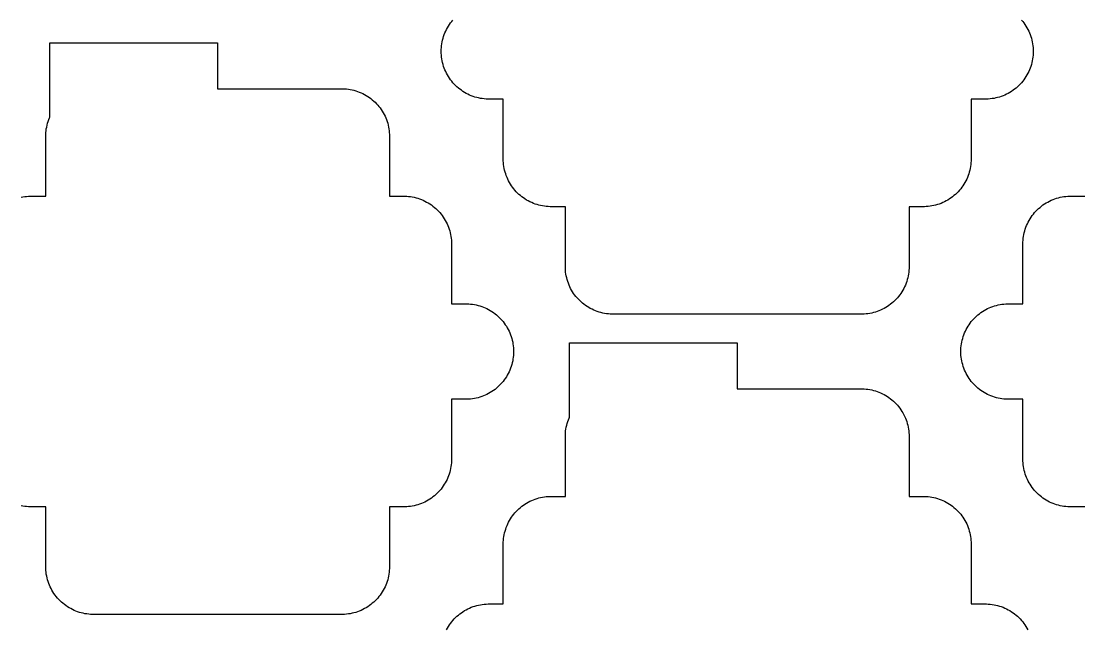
# Model space of a CAD drawing. Extents: x -49 to 54, y -38 to 38.
# Drawn here: x -31.99 to -20.87, y -1.33 to 5.03 of the extents above; entities that cross this region are included whole.
import ezdxf

# ---------------------------------------------------------------- set-up
doc = ezdxf.new("R2010")
doc.units = 0
doc.layers.add('CONDUCTIVE_LAYER_BACK_LAYER', color=2, linetype='CONTINUOUS')

msp = doc.modelspace()

# ---------------------------------------------------------------- linework, layer by layer
at = {"layer": 'CONDUCTIVE_LAYER_BACK_LAYER'}
for points in [[(-21.511, 5.041), (-21.498, 5.026), (-21.486, 5.01), (-21.475, 4.994), (-21.464, 4.977), (-21.454, 4.96), (-21.444, 4.942), (-21.435, 4.925), (-21.427, 4.906), (-21.42, 4.888), (-21.413, 4.869), (-21.408, 4.85), (-21.403, 4.831), (-21.398, 4.812), (-21.395, 4.792), (-21.392, 4.772), (-21.39, 4.753), (-21.389, 4.733), (-21.388, 4.713), (-21.389, 4.693), (-21.39, 4.673), (-21.392, 4.653), (-21.395, 4.634), (-21.398, 4.614), (-21.403, 4.595), (-21.408, 4.575), (-21.413, 4.556), (-21.42, 4.538), (-21.427, 4.519), (-21.435, 4.501), (-21.444, 4.483), (-21.454, 4.466), (-21.464, 4.449), (-21.475, 4.432), (-21.486, 4.416), (-21.498, 4.4), (-21.511, 4.385), (-21.524, 4.37), (-21.538, 4.356), (-21.553, 4.342), (-21.568, 4.329), (-21.583, 4.317), (-21.599, 4.305), (-21.616, 4.294), (-21.633, 4.283), (-21.65, 4.273), (-21.668, 4.264), (-21.686, 4.256), (-21.704, 4.248), (-21.723, 4.241), (-21.741, 4.235), (-21.761, 4.229), (-21.78, 4.225), (-21.799, 4.221), (-21.819, 4.218), (-21.839, 4.215), (-21.859, 4.214), (-21.878, 4.213), (-22.038, 4.213), (-22.038, 3.587), (-22.039, 3.567), (-22.04, 3.547), (-22.042, 3.527), (-22.045, 3.508), (-22.048, 3.488), (-22.053, 3.469), (-22.058, 3.45), (-22.063, 3.431), (-22.07, 3.412), (-22.077, 3.393), (-22.085, 3.375), (-22.094, 3.357), (-22.104, 3.34), (-22.114, 3.323), (-22.125, 3.306), (-22.136, 3.29), (-22.148, 3.274), (-22.161, 3.259), (-22.174, 3.244), (-22.188, 3.23), (-22.203, 3.216), (-22.218, 3.203), (-22.233, 3.191), (-22.249, 3.179), (-22.266, 3.168), (-22.283, 3.157), (-22.3, 3.147), (-22.318, 3.138), (-22.336, 3.13), (-22.354, 3.122), (-22.373, 3.115), (-22.391, 3.109), (-22.411, 3.104), (-22.43, 3.099), (-22.449, 3.095), (-22.469, 3.092), (-22.489, 3.089), (-22.509, 3.088), (-22.528, 3.087), (-22.688, 3.087), (-22.688, 2.461), (-22.689, 2.441), (-22.69, 2.421), (-22.692, 2.402), (-22.695, 2.382), (-22.698, 2.362), (-22.703, 2.343), (-22.708, 2.324), (-22.713, 2.305), (-22.72, 2.286), (-22.727, 2.267), (-22.735, 2.249), (-22.744, 2.231), (-22.754, 2.214), (-22.764, 2.197), (-22.775, 2.18), (-22.786, 2.164), (-22.798, 2.148), (-22.811, 2.133), (-22.824, 2.118), (-22.838, 2.104), (-22.853, 2.09), (-22.868, 2.077), (-22.883, 2.065), (-22.899, 2.053), (-22.916, 2.042), (-22.933, 2.031), (-22.95, 2.022), (-22.968, 2.013), (-22.986, 2.004), (-23.004, 1.996), (-23.023, 1.989), (-23.041, 1.983), (-23.061, 1.978), (-23.08, 1.973), (-23.099, 1.969), (-23.119, 1.966), (-23.139, 1.964), (-23.159, 1.962), (-23.178, 1.961), (-25.798, 1.961), (-25.818, 1.962), (-25.838, 1.964), (-25.858, 1.966), (-25.877, 1.969), (-25.897, 1.973), (-25.916, 1.978), (-25.935, 1.983), (-25.954, 1.989), (-25.973, 1.996), (-25.991, 2.004), (-26.009, 2.013), (-26.027, 2.022), (-26.044, 2.031), (-26.061, 2.042), (-26.077, 2.053), (-26.093, 2.065), (-26.109, 2.077), (-26.124, 2.09), (-26.138, 2.104), (-26.152, 2.118), (-26.166, 2.133), (-26.178, 2.148), (-26.191, 2.164), (-26.202, 2.18), (-26.213, 2.197), (-26.223, 2.214), (-26.233, 2.231), (-26.241, 2.249), (-26.249, 2.267), (-26.257, 2.286), (-26.263, 2.305), (-26.269, 2.324), (-26.274, 2.343), (-26.279, 2.362), (-26.282, 2.382), (-26.285, 2.402), (-26.287, 2.421), (-26.288, 2.441), (-26.288, 2.461), (-26.288, 3.087), (-26.448, 3.087), (-26.468, 3.088), (-26.488, 3.089), (-26.508, 3.092), (-26.527, 3.095), (-26.547, 3.099), (-26.566, 3.104), (-26.585, 3.109), (-26.604, 3.115), (-26.623, 3.122), (-26.641, 3.13), (-26.659, 3.138), (-26.677, 3.147), (-26.694, 3.157), (-26.711, 3.168), (-26.727, 3.179), (-26.743, 3.191), (-26.759, 3.203), (-26.774, 3.216), (-26.788, 3.23), (-26.802, 3.244), (-26.816, 3.259), (-26.828, 3.274), (-26.841, 3.29), (-26.852, 3.306), (-26.863, 3.323), (-26.873, 3.34), (-26.883, 3.357), (-26.891, 3.375), (-26.899, 3.393), (-26.907, 3.412), (-26.913, 3.431), (-26.919, 3.45), (-26.924, 3.469), (-26.929, 3.488), (-26.932, 3.508), (-26.935, 3.527), (-26.937, 3.547), (-26.938, 3.567), (-26.938, 3.587), (-26.938, 4.213), (-27.098, 4.213), (-27.118, 4.214), (-27.138, 4.215), (-27.158, 4.218), (-27.177, 4.221), (-27.197, 4.225), (-27.216, 4.229), (-27.235, 4.235), (-27.254, 4.241), (-27.273, 4.248), (-27.291, 4.256), (-27.309, 4.264), (-27.327, 4.273), (-27.344, 4.283), (-27.361, 4.294), (-27.377, 4.305), (-27.393, 4.317), (-27.409, 4.329), (-27.424, 4.342), (-27.438, 4.356), (-27.452, 4.37), (-27.466, 4.385), (-27.478, 4.4), (-27.491, 4.416), (-27.502, 4.432), (-27.513, 4.449), (-27.523, 4.466), (-27.533, 4.483), (-27.541, 4.501), (-27.549, 4.519), (-27.557, 4.538), (-27.563, 4.556), (-27.569, 4.575), (-27.574, 4.595), (-27.579, 4.614), (-27.582, 4.634), (-27.585, 4.653), (-27.587, 4.673), (-27.588, 4.693), (-27.588, 4.713), (-27.588, 4.733), (-27.587, 4.753), (-27.585, 4.772), (-27.582, 4.792), (-27.579, 4.812), (-27.574, 4.831), (-27.569, 4.85), (-27.563, 4.869), (-27.557, 4.888), (-27.549, 4.906), (-27.541, 4.925), (-27.533, 4.942), (-27.523, 4.96), (-27.513, 4.977), (-27.502, 4.994), (-27.491, 5.01), (-27.478, 5.026), (-27.466, 5.041)], [(-31.989, 3.185), (-31.969, 3.189), (-31.95, 3.192), (-31.93, 3.194), (-31.91, 3.196), (-31.89, 3.197), (-31.73, 3.197), (-31.73, 3.823), (-31.73, 3.842), (-31.729, 3.862), (-31.727, 3.882), (-31.724, 3.902), (-31.72, 3.921), (-31.716, 3.941), (-31.711, 3.96), (-31.705, 3.979), (-31.699, 3.998), (-31.691, 4.016), (-31.687, 4.025), (-31.687, 4.803), (-29.93, 4.803), (-29.93, 4.322), (-28.62, 4.322), (-28.6, 4.322), (-28.581, 4.32), (-28.561, 4.318), (-28.541, 4.315), (-28.522, 4.311), (-28.502, 4.306), (-28.483, 4.301), (-28.464, 4.294), (-28.446, 4.287), (-28.427, 4.28), (-28.409, 4.271), (-28.392, 4.262), (-28.375, 4.252), (-28.358, 4.242), (-28.341, 4.231), (-28.325, 4.219), (-28.31, 4.206), (-28.295, 4.193), (-28.28, 4.18), (-28.266, 4.165), (-28.253, 4.151), (-28.24, 4.135), (-28.228, 4.12), (-28.217, 4.103), (-28.206, 4.087), (-28.196, 4.07), (-28.186, 4.052), (-28.177, 4.034), (-28.169, 4.016), (-28.162, 3.998), (-28.155, 3.979), (-28.149, 3.96), (-28.144, 3.941), (-28.14, 3.921), (-28.137, 3.902), (-28.134, 3.882), (-28.132, 3.862), (-28.131, 3.842), (-28.13, 3.823), (-28.13, 3.197), (-27.97, 3.197), (-27.95, 3.196), (-27.931, 3.194), (-27.911, 3.192), (-27.891, 3.189), (-27.872, 3.185), (-27.852, 3.18), (-27.833, 3.175), (-27.814, 3.168), (-27.796, 3.162), (-27.777, 3.154), (-27.759, 3.145), (-27.742, 3.136), (-27.725, 3.126), (-27.708, 3.116), (-27.691, 3.105), (-27.675, 3.093), (-27.66, 3.08), (-27.645, 3.067), (-27.63, 3.054), (-27.616, 3.04), (-27.603, 3.025), (-27.59, 3.01), (-27.578, 2.994), (-27.567, 2.978), (-27.556, 2.961), (-27.546, 2.944), (-27.536, 2.926), (-27.527, 2.909), (-27.519, 2.89), (-27.512, 2.872), (-27.505, 2.853), (-27.499, 2.834), (-27.494, 2.815), (-27.49, 2.796), (-27.487, 2.776), (-27.484, 2.756), (-27.482, 2.736), (-27.481, 2.717), (-27.48, 2.697), (-27.48, 2.071), (-27.32, 2.071), (-27.3, 2.07), (-27.281, 2.068), (-27.261, 2.066), (-27.241, 2.063), (-27.222, 2.059), (-27.202, 2.054), (-27.183, 2.049), (-27.164, 2.043), (-27.146, 2.036), (-27.127, 2.028), (-27.109, 2.02), (-27.092, 2.01), (-27.075, 2.001), (-27.058, 1.99), (-27.041, 1.979), (-27.025, 1.967), (-27.01, 1.955), (-26.995, 1.942), (-26.98, 1.928), (-26.966, 1.914), (-26.953, 1.899), (-26.94, 1.884), (-26.928, 1.868), (-26.917, 1.852), (-26.906, 1.835), (-26.896, 1.818), (-26.886, 1.801), (-26.877, 1.783), (-26.869, 1.765), (-26.862, 1.746), (-26.855, 1.727), (-26.849, 1.708), (-26.844, 1.689), (-26.84, 1.67), (-26.837, 1.65), (-26.834, 1.63), (-26.832, 1.611), (-26.831, 1.591), (-26.83, 1.571), (-26.831, 1.551), (-26.832, 1.531), (-26.834, 1.511), (-26.837, 1.492), (-26.84, 1.472), (-26.844, 1.453), (-26.849, 1.434), (-26.855, 1.415), (-26.862, 1.396), (-26.869, 1.377), (-26.877, 1.359), (-26.886, 1.341), (-26.896, 1.324), (-26.906, 1.307), (-26.917, 1.29), (-26.928, 1.274), (-26.94, 1.258), (-26.953, 1.243), (-26.966, 1.228), (-26.98, 1.214), (-26.995, 1.2), (-27.01, 1.187), (-27.025, 1.175), (-27.041, 1.163), (-27.058, 1.152), (-27.075, 1.141), (-27.092, 1.131), (-27.109, 1.122), (-27.127, 1.114), (-27.146, 1.106), (-27.164, 1.099), (-27.183, 1.093), (-27.202, 1.088), (-27.222, 1.083), (-27.241, 1.079), (-27.261, 1.076), (-27.281, 1.073), (-27.3, 1.072), (-27.32, 1.071), (-27.48, 1.071), (-27.48, 0.445), (-27.481, 0.425), (-27.482, 0.405), (-27.484, 0.386), (-27.487, 0.366), (-27.49, 0.346), (-27.494, 0.327), (-27.499, 0.308), (-27.505, 0.289), (-27.512, 0.27), (-27.519, 0.251), (-27.527, 0.233), (-27.536, 0.215), (-27.546, 0.198), (-27.556, 0.181), (-27.567, 0.164), (-27.578, 0.148), (-27.59, 0.132), (-27.603, 0.117), (-27.616, 0.102), (-27.63, 0.088), (-27.645, 0.074), (-27.66, 0.061), (-27.675, 0.049), (-27.691, 0.037), (-27.708, 0.026), (-27.725, 0.015), (-27.742, 0.006), (-27.759, -0.004), (-27.777, -0.012), (-27.796, -0.02), (-27.814, -0.027), (-27.833, -0.033), (-27.852, -0.038), (-27.872, -0.043), (-27.891, -0.047), (-27.911, -0.05), (-27.931, -0.052), (-27.95, -0.054), (-27.97, -0.055), (-28.13, -0.055), (-28.13, -0.681), (-28.131, -0.701), (-28.132, -0.72), (-28.134, -0.74), (-28.137, -0.76), (-28.14, -0.78), (-28.144, -0.799), (-28.149, -0.818), (-28.155, -0.837), (-28.162, -0.856), (-28.169, -0.874), (-28.177, -0.893), (-28.186, -0.91), (-28.196, -0.928), (-28.206, -0.945), (-28.217, -0.962), (-28.228, -0.978), (-28.24, -0.994), (-28.253, -1.009), (-28.266, -1.024), (-28.28, -1.038), (-28.295, -1.051), (-28.31, -1.064), (-28.325, -1.077), (-28.341, -1.089), (-28.358, -1.1), (-28.375, -1.11), (-28.392, -1.12), (-28.409, -1.129), (-28.427, -1.138), (-28.446, -1.145), (-28.464, -1.152), (-28.483, -1.159), (-28.502, -1.164), (-28.522, -1.169), (-28.541, -1.173), (-28.561, -1.176), (-28.581, -1.178), (-28.6, -1.18), (-28.62, -1.181), (-31.24, -1.181), (-31.26, -1.18), (-31.28, -1.178), (-31.3, -1.176), (-31.319, -1.173), (-31.339, -1.169), (-31.358, -1.164), (-31.377, -1.159), (-31.396, -1.152), (-31.415, -1.145), (-31.433, -1.138), (-31.451, -1.129), (-31.469, -1.12), (-31.486, -1.11), (-31.503, -1.1), (-31.519, -1.089), (-31.535, -1.077), (-31.551, -1.064), (-31.566, -1.051), (-31.58, -1.038), (-31.594, -1.024), (-31.608, -1.009), (-31.62, -0.994), (-31.632, -0.978), (-31.644, -0.962), (-31.655, -0.945), (-31.665, -0.928), (-31.674, -0.91), (-31.683, -0.893), (-31.691, -0.874), (-31.699, -0.856), (-31.705, -0.837), (-31.711, -0.818), (-31.716, -0.799), (-31.72, -0.78), (-31.724, -0.76), (-31.727, -0.74), (-31.729, -0.72), (-31.73, -0.701), (-31.73, -0.681), (-31.73, -0.055), (-31.89, -0.055), (-31.91, -0.054), (-31.93, -0.052), (-31.95, -0.05), (-31.969, -0.047), (-31.989, -0.043)], [(-20.847, -0.055), (-21.006, -0.055), (-21.026, -0.054), (-21.046, -0.052), (-21.066, -0.05), (-21.086, -0.047), (-21.105, -0.043), (-21.124, -0.038), (-21.143, -0.033), (-21.162, -0.027), (-21.181, -0.02), (-21.199, -0.012), (-21.217, -0.004), (-21.235, 0.006), (-21.252, 0.015), (-21.269, 0.026), (-21.286, 0.037), (-21.302, 0.049), (-21.317, 0.061), (-21.332, 0.074), (-21.347, 0.088), (-21.36, 0.102), (-21.374, 0.117), (-21.387, 0.132), (-21.399, 0.148), (-21.41, 0.164), (-21.421, 0.181), (-21.431, 0.198), (-21.441, 0.215), (-21.449, 0.233), (-21.457, 0.251), (-21.465, 0.27), (-21.471, 0.289), (-21.477, 0.308), (-21.482, 0.327), (-21.487, 0.346), (-21.49, 0.366), (-21.493, 0.386), (-21.495, 0.405), (-21.496, 0.425), (-21.497, 0.445), (-21.497, 1.071), (-21.656, 1.071), (-21.676, 1.072), (-21.696, 1.073), (-21.716, 1.076), (-21.736, 1.079), (-21.755, 1.083), (-21.774, 1.088), (-21.793, 1.093), (-21.812, 1.099), (-21.831, 1.106), (-21.849, 1.114), (-21.867, 1.122), (-21.885, 1.131), (-21.902, 1.141), (-21.919, 1.152), (-21.936, 1.163), (-21.952, 1.175), (-21.967, 1.187), (-21.982, 1.2), (-21.997, 1.214), (-22.01, 1.228), (-22.024, 1.243), (-22.037, 1.258), (-22.049, 1.274), (-22.06, 1.29), (-22.071, 1.307), (-22.081, 1.324), (-22.091, 1.341), (-22.099, 1.359), (-22.107, 1.377), (-22.115, 1.396), (-22.121, 1.415), (-22.127, 1.434), (-22.132, 1.453), (-22.137, 1.472), (-22.14, 1.492), (-22.143, 1.511), (-22.145, 1.531), (-22.146, 1.551), (-22.147, 1.571), (-22.146, 1.591), (-22.145, 1.611), (-22.143, 1.63), (-22.14, 1.65), (-22.137, 1.67), (-22.132, 1.689), (-22.127, 1.708), (-22.121, 1.727), (-22.115, 1.746), (-22.107, 1.765), (-22.099, 1.783), (-22.091, 1.801), (-22.081, 1.818), (-22.071, 1.835), (-22.06, 1.852), (-22.049, 1.868), (-22.037, 1.884), (-22.024, 1.899), (-22.01, 1.914), (-21.997, 1.928), (-21.982, 1.942), (-21.967, 1.955), (-21.952, 1.967), (-21.936, 1.979), (-21.919, 1.99), (-21.902, 2.001), (-21.885, 2.01), (-21.867, 2.02), (-21.849, 2.028), (-21.831, 2.036), (-21.812, 2.043), (-21.793, 2.049), (-21.774, 2.054), (-21.755, 2.059), (-21.736, 2.063), (-21.716, 2.066), (-21.696, 2.068), (-21.676, 2.07), (-21.656, 2.071), (-21.497, 2.071), (-21.497, 2.697), (-21.496, 2.717), (-21.495, 2.736), (-21.493, 2.756), (-21.49, 2.776), (-21.487, 2.796), (-21.482, 2.815), (-21.477, 2.834), (-21.471, 2.853), (-21.465, 2.872), (-21.457, 2.89), (-21.449, 2.909), (-21.441, 2.926), (-21.431, 2.944), (-21.421, 2.961), (-21.41, 2.978), (-21.399, 2.994), (-21.387, 3.01), (-21.374, 3.025), (-21.36, 3.04), (-21.347, 3.054), (-21.332, 3.067), (-21.317, 3.08), (-21.302, 3.093), (-21.286, 3.105), (-21.269, 3.116), (-21.252, 3.126), (-21.235, 3.136), (-21.217, 3.145), (-21.199, 3.154), (-21.181, 3.162), (-21.162, 3.168), (-21.143, 3.175), (-21.124, 3.18), (-21.105, 3.185), (-21.086, 3.189), (-21.066, 3.192), (-21.046, 3.194), (-21.026, 3.196), (-21.006, 3.197), (-20.847, 3.197)], [(-27.533, -1.341), (-27.523, -1.324), (-27.513, -1.307), (-27.502, -1.29), (-27.491, -1.274), (-27.478, -1.258), (-27.466, -1.243), (-27.452, -1.228), (-27.438, -1.214), (-27.424, -1.2), (-27.409, -1.187), (-27.393, -1.175), (-27.377, -1.163), (-27.361, -1.152), (-27.344, -1.141), (-27.327, -1.131), (-27.309, -1.122), (-27.291, -1.114), (-27.273, -1.106), (-27.254, -1.099), (-27.235, -1.093), (-27.216, -1.088), (-27.197, -1.083), (-27.177, -1.079), (-27.158, -1.076), (-27.138, -1.073), (-27.118, -1.072), (-27.098, -1.071), (-26.938, -1.071), (-26.938, -0.445), (-26.938, -0.425), (-26.937, -0.405), (-26.935, -0.386), (-26.932, -0.366), (-26.929, -0.346), (-26.924, -0.327), (-26.919, -0.308), (-26.913, -0.289), (-26.907, -0.27), (-26.899, -0.251), (-26.891, -0.233), (-26.883, -0.215), (-26.873, -0.198), (-26.863, -0.181), (-26.852, -0.164), (-26.841, -0.148), (-26.828, -0.132), (-26.816, -0.117), (-26.802, -0.102), (-26.788, -0.088), (-26.774, -0.074), (-26.759, -0.061), (-26.743, -0.049), (-26.727, -0.037), (-26.711, -0.026), (-26.694, -0.015), (-26.677, -0.006), (-26.659, 0.004), (-26.641, 0.012), (-26.623, 0.02), (-26.604, 0.027), (-26.585, 0.033), (-26.566, 0.038), (-26.547, 0.043), (-26.527, 0.047), (-26.508, 0.05), (-26.488, 0.052), (-26.468, 0.054), (-26.448, 0.055), (-26.288, 0.055), (-26.288, 0.681), (-26.288, 0.701), (-26.287, 0.72), (-26.285, 0.74), (-26.282, 0.76), (-26.279, 0.78), (-26.274, 0.799), (-26.269, 0.818), (-26.263, 0.837), (-26.257, 0.856), (-26.249, 0.874), (-26.245, 0.884), (-26.245, 1.661), (-24.488, 1.661), (-24.488, 1.181), (-23.178, 1.181), (-23.159, 1.18), (-23.139, 1.178), (-23.119, 1.176), (-23.099, 1.173), (-23.08, 1.169), (-23.061, 1.164), (-23.041, 1.159), (-23.023, 1.152), (-23.004, 1.145), (-22.986, 1.138), (-22.968, 1.129), (-22.95, 1.12), (-22.933, 1.11), (-22.916, 1.1), (-22.899, 1.089), (-22.883, 1.077), (-22.868, 1.064), (-22.853, 1.051), (-22.838, 1.038), (-22.824, 1.024), (-22.811, 1.009), (-22.798, 0.994), (-22.786, 0.978), (-22.775, 0.962), (-22.764, 0.945), (-22.754, 0.928), (-22.744, 0.91), (-22.735, 0.893), (-22.727, 0.874), (-22.72, 0.856), (-22.713, 0.837), (-22.708, 0.818), (-22.703, 0.799), (-22.698, 0.78), (-22.695, 0.76), (-22.692, 0.74), (-22.69, 0.72), (-22.689, 0.701), (-22.688, 0.681), (-22.688, 0.055), (-22.528, 0.055), (-22.509, 0.054), (-22.489, 0.052), (-22.469, 0.05), (-22.449, 0.047), (-22.43, 0.043), (-22.411, 0.038), (-22.391, 0.033), (-22.373, 0.027), (-22.354, 0.02), (-22.336, 0.012), (-22.318, 0.004), (-22.3, -0.006), (-22.283, -0.015), (-22.266, -0.026), (-22.249, -0.037), (-22.233, -0.049), (-22.218, -0.061), (-22.203, -0.074), (-22.188, -0.088), (-22.174, -0.102), (-22.161, -0.117), (-22.148, -0.132), (-22.136, -0.148), (-22.125, -0.164), (-22.114, -0.181), (-22.104, -0.198), (-22.094, -0.215), (-22.085, -0.233), (-22.077, -0.251), (-22.07, -0.27), (-22.063, -0.289), (-22.058, -0.308), (-22.053, -0.327), (-22.048, -0.346), (-22.045, -0.366), (-22.042, -0.386), (-22.04, -0.405), (-22.039, -0.425), (-22.038, -0.445), (-22.038, -1.071), (-21.878, -1.071), (-21.859, -1.072), (-21.839, -1.073), (-21.819, -1.076), (-21.799, -1.079), (-21.78, -1.083), (-21.761, -1.088), (-21.741, -1.093), (-21.723, -1.099), (-21.704, -1.106), (-21.686, -1.114), (-21.668, -1.122), (-21.65, -1.131), (-21.633, -1.141), (-21.616, -1.152), (-21.599, -1.163), (-21.583, -1.175), (-21.568, -1.187), (-21.553, -1.2), (-21.538, -1.214), (-21.524, -1.228), (-21.511, -1.243), (-21.498, -1.258), (-21.486, -1.274), (-21.475, -1.29), (-21.464, -1.307), (-21.454, -1.324), (-21.444, -1.341)]]:
    msp.add_lwpolyline(points, dxfattribs=at)

doc.saveas('drawing.dxf')
